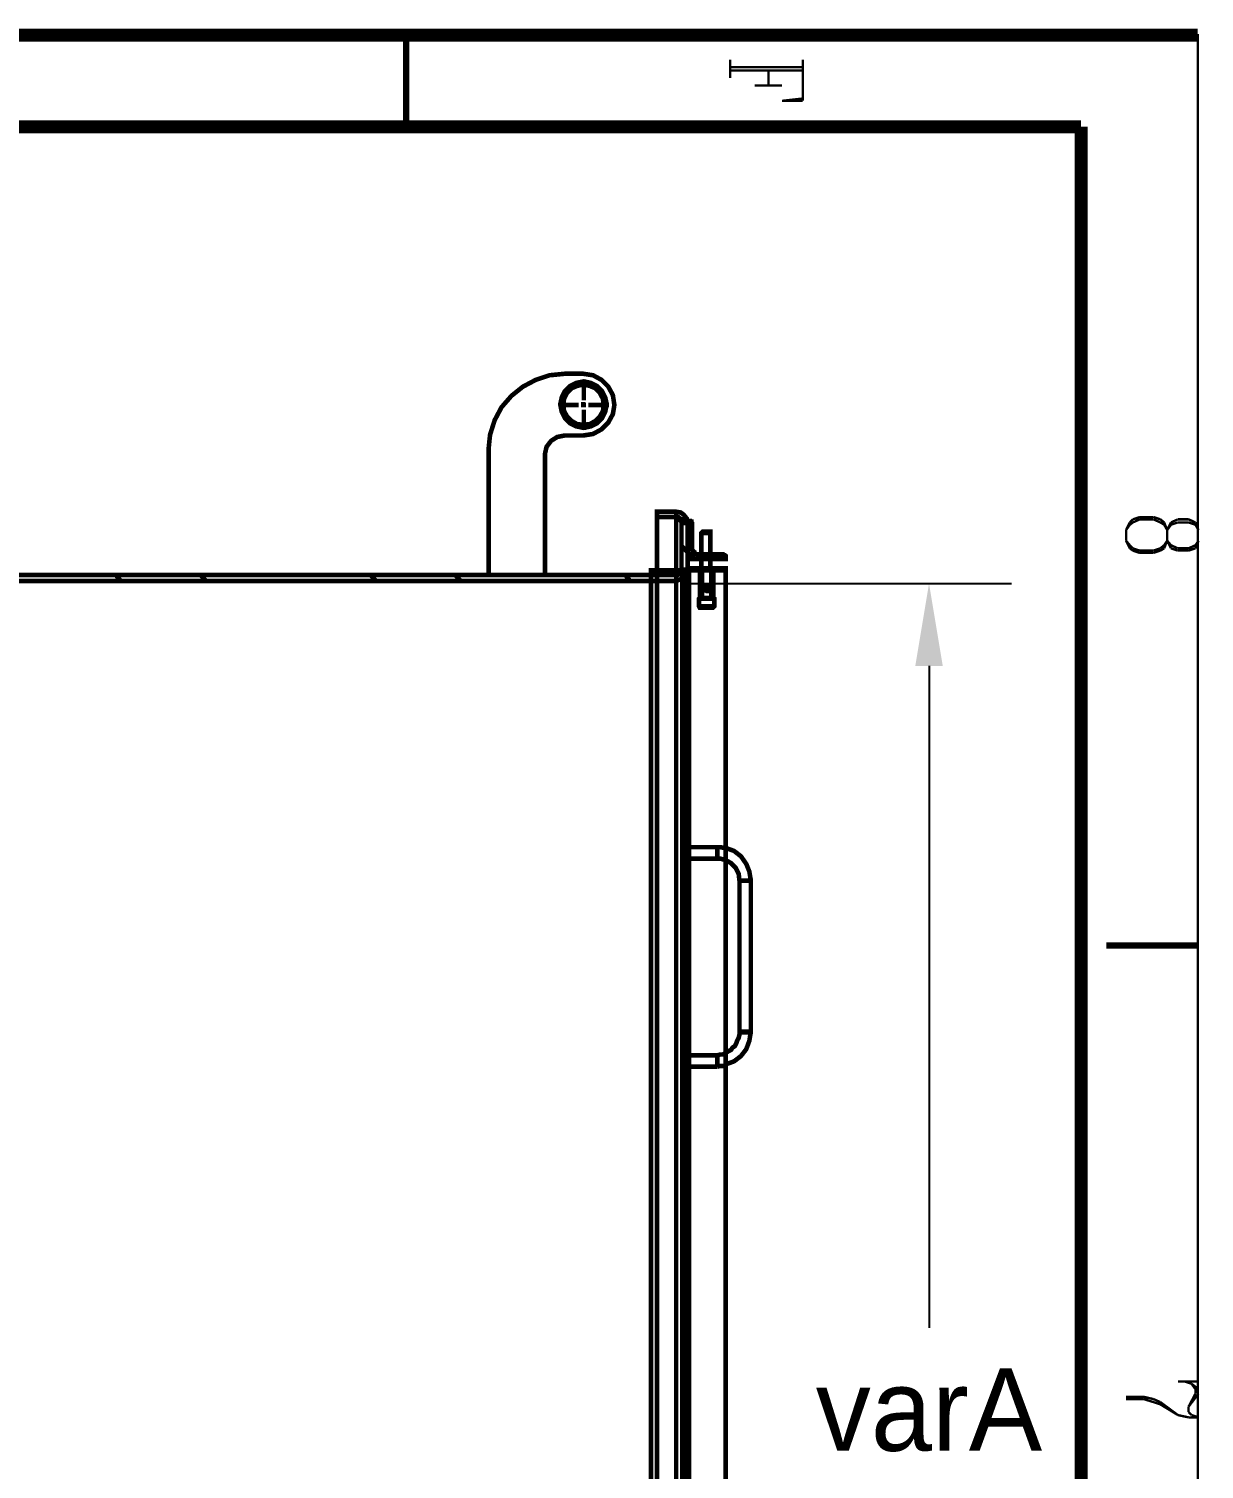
# Model space of a CAD drawing. Extents: x 0.1 to 11.6, y 0.3 to 16.2.
# Drawn here: x 9.015 to 11.584, y 13.085 to 16.234 of the extents above; entities that cross this region are included whole.
import ezdxf

# ---------------------------------------------------------------- set-up
doc = ezdxf.new("R2010")
doc.units = 0
doc.header["$MEASUREMENT"] = 0
doc.dimstyles.get("Standard").update_dxf_attribs({"dimtxt": 0.18, "dimasz": 0.18, "dimexe": 0.18, "dimexo": 0.0625, "dimgap": 0.09, "dimtad": 0, "dimtih": 1, "dimtoh": 1, "dimdec": 4, "dimzin": 0, "dimdsep": 46, "dimtxsty": 'Standard', "dimcen": 0.09, "dimadec": 0, "dimazin": 0, "dimtfac": 1, "dimtdec": 4, "dimtofl": 0, "dimtmove": 0, "dimatfit": 3, "dimfxl": 1, "dimtolj": 1, "dimtzin": 0, "dimarcsym": 0})

# ---------------------------------------------------------------- blocks, each defined once
blk = doc.blocks.new('*D0')
at = {"color": 0, "linetype": 'Continuous', "lineweight": -2, "transparency": 16777216}
for p, q in [((10.4508, 15.0214), (11.1627, 15.0214)), ((10.9827, 14.8414), (10.9827, 13.3939)), ((10.9827, 11.5864), (10.9827, 13.0339)), ((10.4434, 11.4064), (11.1627, 11.4064))]:
    blk.add_line(p, q, dxfattribs=at)
at = {"color": 0, "linetype": 'Continuous', "transparency": 16777216}
for points in [[(10.9527, 14.8414), (11.0127, 14.8414), (10.9827, 15.0214)], [(10.9527, 11.5864), (11.0127, 11.5864), (10.9827, 11.4064)]]:
    blk.add_solid(points, dxfattribs=at)
at = {"layer": 'Defpoints', "color": 0, "linetype": 'Continuous', "transparency": 16777216}
for p in [(10.3883, 15.0214), (10.9827, 15.0214), (10.3809, 11.4064)]:
    blk.add_point(p, dxfattribs=at)
at = {"color": 0, "linetype": 'Continuous', "transparency": 16777216, "insert": (10.9827, 13.2139), "char_height": 0.18, "attachment_point": 5}
blk.add_mtext('\\A1;varA', dxfattribs=at)

msp = doc.modelspace()

# ---------------------------------------------------------------- linework, layer by layer
at = {"color": 0}
for points, const_width in [([(0.155003, 16.22), (11.57, 16.22)], 0.028333), ([(9.84, 16.02), (9.84, 16.22)], 0.013333), ([(10.5483, 16.1667), (10.5483, 16.1267)], 0.005208), ([(10.7067, 16.1667), (10.7067, 16.0767)], 0.005208), ([(10.7067, 16.15), (10.5483, 16.15)], 0.005208), ([(10.7067, 16.1433), (10.5483, 16.1433)], 0.005208), ([(10.6317, 16.1433), (10.6317, 16.11)], 0.005208), ([(10.6617, 16.11), (10.6017, 16.11)], 0.005208), ([(10.6617, 16.0767), (10.7067, 16.0817)], 0.005208), ([(10.7067, 16.0767), (10.6617, 16.0767)], 0.005208), ([(0.398329, 16.02), (11.315, 16.02)], 0.028333), ([(11.315, 16.02), (11.315, 0.516656)], 0.028333), ([(10.1433, 15.04), (10.1433, 15.305), (10.1467, 15.32), (10.1567, 15.3333), (10.17, 15.3417), (10.1867, 15.345), (10.2267, 15.345), (10.2483, 15.3483), (10.2667, 15.3583), (10.2817, 15.3733), (10.2917, 15.3917), (10.295, 15.4117), (10.2917, 15.4333), (10.2817, 15.4517), (10.2667, 15.4667), (10.2483, 15.4767), (10.2267, 15.48), (10.1867, 15.48), (10.1533, 15.4767), (10.1233, 15.4667), (10.095, 15.4517), (10.07, 15.4317), (10.0483, 15.4067), (10.0333, 15.3783), (10.0233, 15.3467), (10.02, 15.315), (10.02, 15.04)], 0.01), ([(10.2283, 15.4217), (10.2283, 15.4667)], 0.01), ([(10.2167, 15.4117), (10.1733, 15.4117)], 0.01), ([(10.2267, 15.4083), (10.2267, 15.4117), (10.2217, 15.4117)], 0.01), ([(10.2267, 15.4183), (10.2267, 15.4117), (10.2333, 15.4117)], 0.01), ([(10.2283, 15.4017), (10.2283, 15.3567)], 0.01), ([(10.2383, 15.4117), (10.2833, 15.4117)], 0.01), ([(10.4417, 15.1533), (10.4417, 15.1567), (10.4383, 15.16), (10.435, 15.1633), (10.43, 15.1667), (10.3883, 15.1667), (10.3883, 15.1783), (10.43, 15.1783), (10.44, 15.1767), (10.4467, 15.1717), (10.4533, 15.1633), (10.455, 15.1533), (10.455, 15.0517), (10.45, 15.04), (10.4417, 15.0317), (10.43, 15.0267)], 0.01), ([(10.43, 15.1783), (10.43, 15.165)], 0.01), ([(10.4417, 15.0517), (10.4417, 15.0483), (10.4383, 15.0467), (10.435, 15.0433), (10.43, 15.04), (10.43, 15.1667), (10.4333, 15.1667), (10.435, 15.1667), (10.4367, 15.165), (10.4383, 15.1633), (10.44, 15.1617), (10.4417, 15.1583), (10.4417, 15.1567), (10.4417, 15.1533), (10.4417, 15.0517), (10.4417, 15.05), (10.4417, 15.0483), (10.44, 15.0467), (10.4383, 15.0433), (10.4367, 15.0417), (10.435, 15.0417), (10.4333, 15.04), (10.43, 15.04), (8.59332, 15.04)], 0.01), ([(10.3883, 15.04), (10.3883, 15.1667)], 0.01), ([(10.43, 11.3983), (10.43, 15.165)], 0.01), ([(10.4367, 15.1633), (10.4383, 15.1633), (10.4434, 15.1617), (10.4467, 15.16), (10.45, 15.1583), (10.4517, 15.1567), (10.4533, 15.1567), (10.455, 15.155), (10.455, 15.1533)], 0.01), ([(10.455, 15.1533), (10.4434, 15.1533)], 0.01), ([(11.4217, 15.155), (11.4134, 15.1383)], 0.005208), ([(11.4217, 15.15), (11.4134, 15.1383)], 0.005208), ([(11.4283, 15.1617), (11.4217, 15.155)], 0.005208), ([(11.4283, 15.155), (11.4217, 15.15)], 0.005208), ([(11.4434, 15.1667), (11.4283, 15.1617)], 0.005208), ([(11.4434, 15.1617), (11.4283, 15.155)], 0.005208), ([(11.4733, 15.1667), (11.4434, 15.1667)], 0.005208), ([(11.4733, 15.1617), (11.4434, 15.1617)], 0.005208), ([(11.4883, 15.1617), (11.4733, 15.1667)], 0.005208), ([(11.4883, 15.155), (11.4733, 15.1617)], 0.005208), ([(11.4967, 15.155), (11.4883, 15.1617)], 0.005208), ([(11.4967, 15.15), (11.4883, 15.155)], 0.005208), ([(11.5033, 15.1383), (11.4967, 15.155)], 0.005208), ([(11.5033, 15.1383), (11.4967, 15.15)], 0.005208), ([(11.5117, 15.155), (11.5033, 15.1383)], 0.005208), ([(11.5117, 15.15), (11.5033, 15.1383)], 0.005208), ([(11.5267, 15.1617), (11.5117, 15.155)], 0.005208), ([(11.5267, 15.155), (11.5117, 15.15)], 0.005208), ([(11.55, 15.1617), (11.5267, 15.1617)], 0.005208), ([(11.55, 15.155), (11.5267, 15.155)], 0.005208), ([(11.565, 15.155), (11.55, 15.1617)], 0.005208), ([(11.565, 15.15), (11.55, 15.155)], 0.005208), ([(11.5717, 15.1383), (11.565, 15.155)], 0.005208), ([(11.5717, 15.1383), (11.565, 15.15)], 0.005208), ([(10.505, 15.055), (10.505, 15.1317), (10.505, 15.135), (10.5033, 15.135), (10.5017, 15.135), (10.5, 15.135), (10.4967, 15.135), (10.4933, 15.135), (10.49, 15.135), (10.4883, 15.135), (10.485, 15.1317), (10.485, 15.055)], 0.01), ([(10.505, 15.1317), (10.5033, 15.1317), (10.5, 15.1317), (10.4967, 15.1317), (10.4933, 15.1317), (10.4916, 15.1317), (10.49, 15.1317), (10.4867, 15.1317), (10.485, 15.1317)], 0.01), ([(11.4134, 15.1383), (11.4134, 15.115)], 0.005208), ([(11.4134, 15.115), (11.4217, 15.0983)], 0.005208), ([(11.4134, 15.115), (11.4217, 15.105)], 0.005208), ([(11.4967, 15.0983), (11.5033, 15.115)], 0.005208), ([(11.4967, 15.105), (11.5033, 15.115)], 0.005208), ([(11.5033, 15.1383), (11.5033, 15.115)], 0.005208), ([(11.5033, 15.115), (11.5117, 15.0983)], 0.005208), ([(11.5033, 15.115), (11.5117, 15.105)], 0.005208), ([(11.565, 15.0983), (11.5717, 15.115)], 0.005208), ([(11.565, 15.105), (11.5717, 15.115)], 0.005208), ([(10.47, 15.075), (10.455, 15.09), (10.4417, 15.1033)], 0.01), ([(10.485, 15.085), (10.4833, 15.085)], 0.01), ([(10.5067, 15.085), (10.505, 15.085), (10.5017, 15.085), (10.5, 15.085), (10.4967, 15.085), (10.4933, 15.085), (10.4916, 15.085), (10.4883, 15.085), (10.4867, 15.085)], 0.01), ([(10.5067, 15.085), (10.505, 15.085)], 0.01), ([(11.4217, 15.105), (11.4283, 15.0983)], 0.005208), ([(11.4217, 15.0983), (11.4283, 15.0933)], 0.005208), ([(11.4283, 15.0983), (11.4434, 15.0933)], 0.005208), ([(11.4283, 15.0933), (11.4434, 15.0883)], 0.005208), ([(11.4434, 15.0933), (11.4733, 15.0933)], 0.005208), ([(11.4434, 15.0883), (11.4733, 15.0883)], 0.005208), ([(11.4733, 15.0933), (11.4883, 15.0983)], 0.005208), ([(11.4733, 15.0883), (11.4883, 15.0933)], 0.005208), ([(11.4883, 15.0983), (11.4967, 15.105)], 0.005208), ([(11.4883, 15.0933), (11.4967, 15.0983)], 0.005208), ([(11.5117, 15.105), (11.5267, 15.0983)], 0.005208), ([(11.5117, 15.0983), (11.5267, 15.0933)], 0.005208), ([(11.5267, 15.0983), (11.55, 15.0983)], 0.005208), ([(11.5267, 15.0933), (11.55, 15.0933)], 0.005208), ([(11.55, 15.0983), (11.565, 15.105)], 0.005208), ([(11.55, 15.0933), (11.565, 15.0983)], 0.005208), ([(10.3883, 15.05), (10.375, 15.05), (10.375, 15.04)], 0.01), ([(10.4533, 15.05), (10.3883, 15.05)], 0.01), ([(10.455, 15.0517), (10.455, 15.05), (10.4533, 15.05), (10.4517, 15.0483), (10.45, 15.0467), (10.4467, 15.045), (10.4434, 15.0433), (10.4383, 15.0417), (10.4367, 15.0417)], 0.01), ([(10.4434, 15.0517), (10.455, 15.0517)], 0.01), ([(10.4434, 15.0517), (10.4434, 11.5117), (10.4533, 11.5117)], 0.01), ([(10.455, 15.05), (10.4533, 15.05)], 0.01), ([(10.455, 15.0517), (10.455, 15.05), (10.4567, 15.05)], 0.01), ([(10.4567, 11.5133), (10.4583, 11.5133), (10.4583, 15.05), (10.4567, 15.05)], 0.01), ([(10.4583, 15.0517), (10.4583, 15.0533)], 0.01), ([(10.4817, 15.05), (10.4583, 15.05)], 0.01), ([(10.4583, 11.5133), (10.4583, 15.05)], 0.01), ([(10.4817, 15.0517), (10.4817, 14.99), (10.48, 14.9883), (10.48, 14.9717), (10.4817, 14.9683), (10.485, 14.9683), (10.4867, 14.9683), (10.49, 14.9683), (10.4933, 14.9683), (10.495, 14.9683), (10.4983, 14.9683), (10.5033, 14.9683), (10.505, 14.9683), (10.5067, 14.9683), (10.5084, 14.9683), (10.51, 14.9683), (10.5133, 14.9717), (10.5133, 14.9883), (10.51, 14.99)], 0.01), ([(10.4817, 14.99), (10.485, 14.99), (10.4883, 14.99), (10.4916, 14.99), (10.4933, 14.99), (10.4967, 14.99), (10.5017, 14.99), (10.505, 14.99), (10.5067, 14.99), (10.5084, 14.99), (10.51, 14.99), (10.5117, 14.99), (10.5117, 15.0517)], 0.01), ([(10.5117, 15.05), (10.4817, 15.05)], 0.01), ([(10.4833, 15.075), (10.485, 15.075)], 0.01), ([(10.4867, 15.075), (10.4883, 15.075), (10.4916, 15.075), (10.4933, 15.075), (10.4967, 15.075), (10.5, 15.075), (10.5017, 15.075), (10.505, 15.075), (10.5067, 15.075)], 0.01), ([(10.4867, 14.99), (10.4867, 15.0533), (10.4867, 15.0517)], 0.01), ([(10.4867, 15.0517), (10.4867, 14.99)], 0.01), ([(10.4933, 15.0517), (10.4916, 15.055)], 0.01), ([(10.505, 15.075), (10.5067, 15.075)], 0.01), ([(10.5067, 15.0533), (10.5067, 14.99), (10.5067, 15.0517)], 0.01), ([(10.5067, 15.0517), (10.5067, 15.0533)], 0.01), ([(10.5117, 11.5133), (10.5384, 11.5133), (10.5384, 15.05), (10.5117, 15.05)], 0.01), ([(8.58165, 11.9583), (8.58165, 15.015), (8.58165, 15.0183), (8.58165, 15.02), (8.58333, 15.0233), (8.58501, 15.025), (8.58664, 15.025), (8.58832, 15.0267), (8.59169, 15.0267), (8.59332, 15.0267), (10.43, 15.0267), (10.43, 11.5367)], 0.01), ([(9.21669, 15.0267), (9.20503, 15.04)], 0.01), ([(9.40332, 15.0267), (9.38997, 15.04)], 0.01), ([(9.77501, 15.0267), (9.76167, 15.04)], 0.01), ([(9.96001, 15.0267), (9.94667, 15.04)], 0.01), ([(10.33, 15.0267), (10.3184, 15.04)], 0.01), ([(10.375, 15.04), (10.375, 11.5367)], 0.01), ([(10.3883, 11.5333), (10.3883, 15.04)], 0.01), ([(10.43, 11.5367), (10.43, 11.525), (10.43, 15.04), (10.43, 11.525)], 0.01), ([(10.5133, 14.9883), (10.5117, 14.9883), (10.51, 14.9883), (10.5067, 14.9883), (10.505, 14.9883), (10.5017, 14.9883), (10.4983, 14.9883), (10.4933, 14.9883), (10.4916, 14.9883), (10.4867, 14.9883), (10.4833, 14.9883), (10.4817, 14.9883), (10.48, 14.9883)], 0.01), ([(10.4916, 15.01), (10.4933, 15.01)], 0.01), ([(10.4933, 15.01), (10.4916, 15.01)], 0.01), ([(10.4967, 15.015), (10.4967, 15.0133)], 0.01), ([(10.4967, 15.0067), (10.4983, 15.0067)], 0.01), ([(10.48, 14.9717), (10.4817, 14.9717), (10.4833, 14.9717), (10.485, 14.9717), (10.49, 14.9717), (10.4933, 14.9717), (10.495, 14.9717), (10.5, 14.9717), (10.5033, 14.9717), (10.505, 14.9717), (10.5084, 14.9717), (10.51, 14.9717), (10.5117, 14.9717), (10.5133, 14.9717)], 0.01), ([(10.4567, 14.9017), (10.455, 14.905)], 0.01), ([(10.4567, 14.5317), (10.455, 14.5333)], 0.01), ([(10.5933, 14.3717), (10.59, 14.3917), (10.5833, 14.4083), (10.5717, 14.425), (10.5566, 14.4367), (10.5384, 14.4433), (10.535, 14.4433), (10.5267, 14.445), (10.52, 14.445), (10.4567, 14.445)], 0.01), ([(10.4567, 14.42), (10.52, 14.42), (10.5267, 14.42), (10.5317, 14.4183), (10.5384, 14.4167), (10.55, 14.41), (10.56, 14.4), (10.5667, 14.3867), (10.5684, 14.3717)], 0.01), ([(10.5684, 14.0417), (10.57, 14.0417), (10.5717, 14.0417), (10.5733, 14.0417), (10.575, 14.0417), (10.5783, 14.0417), (10.5817, 14.0417), (10.5866, 14.0417), (10.59, 14.0417), (10.5917, 14.0417), (10.5933, 14.0417), (10.5933, 14.3717), (10.5917, 14.3717), (10.59, 14.3717), (10.5866, 14.3717), (10.5817, 14.3717), (10.5783, 14.3717), (10.575, 14.3717), (10.5733, 14.3717), (10.5717, 14.3717), (10.57, 14.3717), (10.5684, 14.3717), (10.5684, 14.0417), (10.5684, 14.035), (10.5667, 14.0283), (10.5633, 14.0217), (10.5617, 14.0167), (10.5583, 14.01), (10.5533, 14.0067), (10.55, 14.0017), (10.5433, 13.9983), (10.5384, 13.995)], 0.01), ([(10.5817, 14.3717), (10.5783, 14.3717), (10.575, 14.3717), (10.5733, 14.3717), (10.5717, 14.3717), (10.57, 14.3717), (10.5684, 14.3717)], 0.01), ([(10.5933, 14.3717), (10.5917, 14.3717), (10.59, 14.3717), (10.5866, 14.3717), (10.585, 14.3717), (10.5817, 14.3717)], 0.01), ([(10.4567, 14.3467), (10.455, 14.3467)], 0.01), ([(11.37, 14.23), (11.57, 14.23)], 0.013333), ([(10.5384, 13.97), (10.5566, 13.9767), (10.5717, 13.9883), (10.5833, 14.0033), (10.59, 14.0217), (10.5933, 14.0417)], 0.01), ([(10.5817, 14.04), (10.5783, 14.04), (10.575, 14.04), (10.5733, 14.04), (10.5717, 14.04), (10.57, 14.04), (10.5684, 14.04)], 0.01), ([(10.5933, 14.04), (10.5917, 14.04), (10.59, 14.04), (10.5866, 14.04), (10.585, 14.04), (10.5817, 14.04)], 0.01), ([(10.52, 13.99), (10.4567, 13.99)], 0.01), ([(10.5384, 13.995), (10.5317, 13.9917), (10.5267, 13.9917), (10.52, 13.99)], 0.01), ([(10.4567, 13.9733), (10.455, 13.975)], 0.01), ([(10.4567, 13.965), (10.52, 13.965)], 0.01), ([(10.52, 13.965), (10.5267, 13.9667), (10.535, 13.9667), (10.5384, 13.9683)], 0.01), ([(10.4567, 13.7884), (10.455, 13.79)], 0.01), ([(10.4567, 13.4167), (10.455, 13.42)], 0.01), ([(11.5717, 13.2767), (11.5267, 13.2767)], 0.005208), ([(11.5417, 13.2767), (11.5566, 13.2717)], 0.005208), ([(11.5566, 13.2717), (11.5717, 13.26)], 0.005208), ([(11.5566, 13.2717), (11.565, 13.26)], 0.005208), ([(11.565, 13.26), (11.565, 13.25)], 0.005208), ([(10.4567, 13.2317), (10.455, 13.2333)], 0.01), ([(11.4517, 13.2433), (11.4134, 13.2433)], 0.005208), ([(11.4517, 13.2383), (11.4134, 13.2383)], 0.005208), ([(11.4733, 13.2383), (11.4517, 13.2433)], 0.005208), ([(11.4733, 13.2317), (11.4517, 13.2383)], 0.005208), ([(11.4883, 13.2317), (11.4733, 13.2383)], 0.005208), ([(11.4883, 13.2267), (11.4733, 13.2317)], 0.005208), ([(11.5267, 13.2033), (11.4883, 13.2317)], 0.005208), ([(11.5267, 13.2033), (11.4883, 13.2267)], 0.005208), ([(11.5717, 13.25), (11.55, 13.2217)], 0.005208), ([(11.565, 13.25), (11.55, 13.2217)], 0.005208), ([(11.55, 13.1983), (11.5267, 13.2033)], 0.005208), ([(11.55, 13.2217), (11.55, 13.21)], 0.005208), ([(11.55, 13.21), (11.5566, 13.2033)], 0.005208), ([(11.5717, 13.1983), (11.55, 13.1983)], 0.005208), ([(11.5566, 13.2033), (11.5717, 13.1983)], 0.005208)]:
    msp.add_lwpolyline(points, dxfattribs=dict(at, const_width=const_width))
for points, const_width in [([(0.155003, 16.22), (11.57, 16.22), (11.57, 0.310004), (0.155003, 0.310004), (0.155003, 16.22)], 0.005208), ([(10.2283, 15.3617), (10.2433, 15.365), (10.2567, 15.3717), (10.2683, 15.3833), (10.275, 15.3967), (10.2783, 15.4133), (10.275, 15.4283), (10.2683, 15.4417), (10.2567, 15.4533), (10.2433, 15.46), (10.2283, 15.4633), (10.2116, 15.46), (10.1983, 15.4533), (10.1867, 15.4417), (10.18, 15.4283), (10.1767, 15.4133), (10.18, 15.3967), (10.1867, 15.3833), (10.1983, 15.3717), (10.2116, 15.365), (10.2283, 15.3617)], 0.01), ([(10.2267, 15.3683), (10.2416, 15.37), (10.2533, 15.3767), (10.2633, 15.3867), (10.27, 15.3983), (10.2717, 15.4117), (10.27, 15.425), (10.2633, 15.4383), (10.2533, 15.4483), (10.2416, 15.4533), (10.2267, 15.4567), (10.2133, 15.4533), (10.2017, 15.4483), (10.1917, 15.4383), (10.185, 15.425), (10.1833, 15.4117), (10.185, 15.3983), (10.1917, 15.3867), (10.2017, 15.3767), (10.2133, 15.37), (10.2267, 15.3683)], 0.01), ([(10.4783, 15.085), (10.475, 15.085), (10.4717, 15.0867), (10.47, 15.0883), (10.47, 15.09), (10.4667, 15.0917), (10.4667, 15.0933), (10.465, 15.095), (10.465, 15.0983), (10.465, 15.1533), (10.4633, 15.155), (10.4633, 15.1567), (10.4616, 15.1567), (10.46, 15.1567), (10.46, 15.1583), (10.4583, 15.1583), (10.455, 15.1583), (10.455, 15.075), (10.4833, 15.075), (10.4833, 15.085), (10.4783, 15.085)], 0.01), ([(10.53, 15.085), (10.5067, 15.085), (10.5067, 15.075), (10.5384, 15.075), (10.5384, 15.08), (10.5384, 15.0817), (10.5367, 15.0833), (10.535, 15.0833), (10.5333, 15.085), (10.5317, 15.085), (10.53, 15.085)], 0.01), ([(10.4533, 11.5133), (10.4533, 15.05), (10.4533, 11.5133)], 0.01), ([(10.5384, 15.055), (10.5384, 15.0517), (10.4583, 15.0517), (10.4567, 15.05), (10.4567, 11.5133), (10.4583, 11.5133), (10.5384, 11.5133), (10.5384, 11.5117), (10.4583, 11.5117), (10.4567, 11.5117), (10.4567, 11.5133), (10.455, 11.5133), (10.455, 15.05), (10.455, 15.0517), (10.4567, 15.0533), (10.4583, 15.0533), (10.4583, 15.055), (10.5384, 15.055)], 0.01), ([(10.4583, 15.0533), (10.4583, 15.0517), (10.4583, 15.0533)], 0.01), ([(10.4583, 11.5133), (10.4583, 15.05), (10.4583, 11.5133)], 0.01), ([(10.43, 15.04), (10.43, 15.0267), (10.43, 15.04)], 0.01), ([(10.495, 15.0067), (10.4933, 15.0067), (10.4933, 15.0083), (10.4933, 15.01), (10.4916, 15.0117), (10.4933, 15.0133), (10.495, 15.015), (10.4967, 15.015), (10.4983, 15.0133), (10.5, 15.0133), (10.5, 15.0117), (10.5, 15.01), (10.5, 15.0083), (10.4983, 15.0067), (10.4967, 15.0067), (10.495, 15.0067)], 0.01), ([(10.4967, 15.015), (10.4983, 15.015), (10.5, 15.0133), (10.5017, 15.0117), (10.5017, 15.01), (10.5017, 15.0083), (10.5, 15.0067), (10.4983, 15.0067), (10.4983, 15.005), (10.4967, 15.005), (10.495, 15.0067), (10.4933, 15.0067), (10.4933, 15.0083), (10.4916, 15.01), (10.4916, 15.0117), (10.4933, 15.0117), (10.4933, 15.0133), (10.495, 15.015), (10.4967, 15.015)], 0.01), ([(10.52, 14.4333), (10.52, 14.43), (10.52, 14.4267), (10.52, 14.425), (10.52, 14.4233), (10.52, 14.4217), (10.52, 14.42), (10.52, 14.4217), (10.52, 14.4233), (10.52, 14.4267), (10.52, 14.4283), (10.52, 14.4317), (10.52, 14.435), (10.52, 14.4383), (10.52, 14.44), (10.52, 14.4433), (10.52, 14.445), (10.52, 14.4433), (10.52, 14.4417), (10.52, 14.4383), (10.52, 14.4367), (10.52, 14.4333)], 0.01), ([(10.52, 13.9783), (10.52, 13.9817), (10.52, 13.985), (10.52, 13.9867), (10.52, 13.9883), (10.52, 13.99), (10.52, 13.9883), (10.52, 13.985), (10.52, 13.9833), (10.52, 13.98), (10.52, 13.9767), (10.52, 13.9733), (10.52, 13.9717), (10.52, 13.9683), (10.52, 13.9667), (10.52, 13.9683), (10.52, 13.97), (10.52, 13.9717), (10.52, 13.975), (10.52, 13.9783)], 0.01)]:
    msp.add_lwpolyline(points, close=True, dxfattribs=dict(at, const_width=const_width))

# ---------------------------------------------------------------- dimensions: what is measured, and where the dimension line sits
at = {"linetype": 'Continuous'}
dim = msp.add_linear_dim(base=(10.982699, 15.021448), p1=(10.380862, 11.406382), p2=(10.3883, 15.021448), angle=90, text='varA', dimstyle='Standard', dxfattribs=at)
dim.commit()
dim.dimension.update_dxf_attribs({"geometry": '*D0', "text_midpoint": (10.982699, 13.213915)})

doc.saveas('drawing.dxf')
